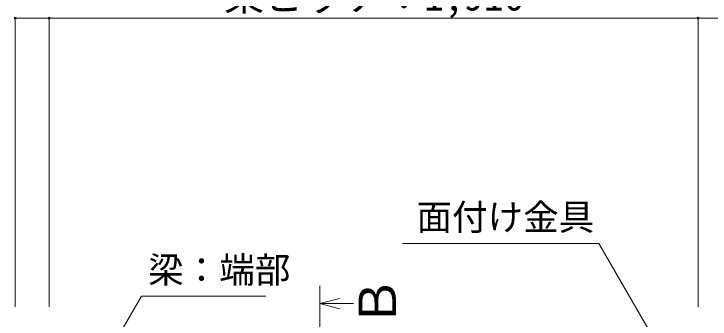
# Model space of a CAD drawing. Units: millimetres, scale not verified. Extents: x -10001 to 9999, y -6925 to 6925.
# Drawn here: x -7281 to -5225, y 3683 to 4585 of the extents above; entities that cross this region are included whole.
import ezdxf
from ezdxf.enums import TextEntityAlignment as Align

# ---------------------------------------------------------------- set-up
doc = ezdxf.new("R2010")
doc.units = ezdxf.units.MM
doc.header["$LTSCALE"] = 50
doc.linetypes.add('DOUBLE_CHAIN1', pattern=[8.8, 5, -1, 0.6, -0.6, 0.6, -1])
doc.layers.add('1-0_1-8', color=4, linetype='Continuous', lineweight=9)
doc.layers.add('1-A_1-7', color=7, linetype='Continuous', lineweight=9)
doc.styles.add('ＭＳ ゴシック', font='')
doc.styles.get('ＭＳ ゴシック').set_extended_font_data('MS Gothic')

msp = doc.modelspace()

# ---------------------------------------------------------------- linework, layer by layer
at = {"layer": '1-0_1-8', "color": 3}
for p, q in [((-5553.66, 3906.26), (-6133.74, 3906.26)), ((-5360.68, 3572.01), (-5553.66, 3906.26))]:
    msp.add_line(p, q, dxfattribs=at)
at = {"layer": '1-0_1-8', "color": 3, "linetype": 'DOUBLE_CHAIN1'}
msp.add_line((-6377.73, 1886.96), (-6377.73, 3781.28), dxfattribs=at)
at = {"layer": '1-0_1-8', "color": 7}
for q in [(-6319.78, 3744.25), (-6319.78, 3713.19), (-6277.73, 3728.72)]:
    msp.add_line((-6377.73, 3728.72), q, dxfattribs=at)
at = {"layer": '1-0_1-8', "color": 3}
msp.add_lwpolyline([(-7149.68, 3325.55), (-6904.41, 3750.38), (-6537.1, 3750.38)], dxfattribs=at)
at = {"layer": '1-A_1-7', "color": 3}
for p, q in [((-7276.68, 4572.01), (-7276.68, 3719.02)), ((-7276.68, 4572.01), (-7176.68, 4572.01)), ((-7176.68, 4572.01), (-7176.68, 3719.02)), ((-7176.68, 4572.01), (-5260.68, 4572.01)), ((-5260.68, 4572.01), (-5260.68, 3719.02)), ((-5260.68, 4572.01), (-5160.68, 4572.01))]:
    msp.add_line(p, q, dxfattribs=at)
at = {"layer": '1-A_1-7'}
for points in [[(-7278.15, 4575.73), (-7280.68, 4572.01), (-7278.61, 4575.51)], [(-7278.15, 4575.73), (-7276.68, 4572.01), (-7280.68, 4572.01)], [(-7278.61, 4575.51), (-7280.68, 4572.01), (-7280.67, 4572.26)], [(-7276.68, 4572.01), (-7280.65, 4571.51), (-7280.68, 4572.01)], [(-7278.61, 4575.51), (-7280.67, 4572.26), (-7279.03, 4575.24)], [(-7279.03, 4575.24), (-7280.67, 4572.26), (-7280.61, 4572.76)], [(-7276.68, 4572.01), (-7280.55, 4571.01), (-7280.65, 4571.51)], [(-7279.03, 4575.24), (-7280.61, 4572.76), (-7279.42, 4574.92)], [(-7279.42, 4574.92), (-7280.61, 4572.76), (-7280.48, 4573.24)], [(-7276.68, 4572.01), (-7280.4, 4570.53), (-7280.55, 4571.01)], [(-7279.42, 4574.92), (-7280.48, 4573.24), (-7279.76, 4574.56)], [(-7279.76, 4574.56), (-7280.48, 4573.24), (-7280.3, 4573.71)], [(-7276.68, 4572.01), (-7280.19, 4570.08), (-7280.4, 4570.53)], [(-7279.76, 4574.56), (-7280.3, 4573.71), (-7280.06, 4574.15)], [(-7276.68, 4572.01), (-7279.92, 4569.66), (-7280.19, 4570.08)], [(-7276.68, 4572.01), (-7279.6, 4569.27), (-7279.92, 4569.66)], [(-7276.68, 4572.01), (-7279.23, 4568.93), (-7279.6, 4569.27)], [(-7276.68, 4572.01), (-7278.82, 4568.63), (-7279.23, 4568.93)], [(-7276.68, 4572.01), (-7278.38, 4568.39), (-7278.82, 4568.63)], [(-7276.68, 4568.01), (-7278.38, 4568.39), (-7276.68, 4572.01)], [(-7276.68, 4568.01), (-7277.92, 4568.2), (-7278.38, 4568.39)], [(-7277.68, 4575.88), (-7276.68, 4572.01), (-7278.15, 4575.73)], [(-7276.68, 4568.01), (-7277.43, 4568.08), (-7277.92, 4568.2)], [(-7277.18, 4575.98), (-7276.68, 4572.01), (-7277.68, 4575.88)], [(-7276.68, 4568.01), (-7276.93, 4568.02), (-7277.43, 4568.08)], [(-7276.68, 4576.01), (-7276.68, 4572.01), (-7277.18, 4575.98)], [(-7276.43, 4576), (-7276.68, 4572.01), (-7276.68, 4576.01)], [(-7275.93, 4575.94), (-7276.68, 4572.01), (-7276.43, 4576)], [(-7275.44, 4575.81), (-7276.68, 4572.01), (-7275.93, 4575.94)], [(-7274.98, 4575.63), (-7276.68, 4572.01), (-7275.44, 4575.81)], [(-7274.54, 4575.38), (-7276.68, 4572.01), (-7274.98, 4575.63)], [(-7274.54, 4575.38), (-7272.68, 4572.01), (-7276.68, 4572.01)], [(-7272.68, 4572.01), (-7276.68, 4568.01), (-7276.68, 4572.01)], [(-7272.68, 4572.01), (-7276.18, 4568.04), (-7276.68, 4568.01)], [(-7272.68, 4572.01), (-7275.69, 4568.13), (-7276.18, 4568.04)], [(-7272.68, 4572.01), (-7275.21, 4568.29), (-7275.69, 4568.13)], [(-7272.68, 4572.01), (-7274.75, 4568.5), (-7275.21, 4568.29)], [(-7272.69, 4571.76), (-7274.75, 4568.5), (-7272.68, 4572.01)], [(-7272.69, 4571.76), (-7274.33, 4568.77), (-7274.75, 4568.5)], [(-7274.13, 4575.09), (-7272.68, 4572.01), (-7274.54, 4575.38)], [(-7272.75, 4571.26), (-7274.33, 4568.77), (-7272.69, 4571.76)], [(-7272.75, 4571.26), (-7273.94, 4569.09), (-7274.33, 4568.77)], [(-7273.76, 4574.75), (-7272.68, 4572.01), (-7274.13, 4575.09)], [(-7272.88, 4570.77), (-7273.94, 4569.09), (-7272.75, 4571.26)], [(-7272.88, 4570.77), (-7273.6, 4569.46), (-7273.94, 4569.09)], [(-7273.44, 4574.36), (-7272.68, 4572.01), (-7273.76, 4574.75)], [(-7273.06, 4570.3), (-7273.6, 4569.46), (-7272.88, 4570.77)], [(-7273.06, 4570.3), (-7273.3, 4569.86), (-7273.6, 4569.46)], [(-7273.18, 4573.93), (-7272.68, 4572.01), (-7273.44, 4574.36)], [(-7272.96, 4573.48), (-7272.68, 4572.01), (-7273.18, 4573.93)], [(-7272.81, 4573), (-7272.68, 4572.01), (-7272.96, 4573.48)], [(-7272.71, 4572.51), (-7272.68, 4572.01), (-7272.81, 4573)], [(-7178.15, 4575.73), (-7180.68, 4572.01), (-7180.67, 4572.26)], [(-7178.15, 4575.73), (-7176.68, 4572.01), (-7180.68, 4572.01)], [(-7176.68, 4572.01), (-7180.65, 4571.51), (-7180.68, 4572.01)], [(-7178.15, 4575.73), (-7180.67, 4572.26), (-7178.61, 4575.51)], [(-7178.61, 4575.51), (-7180.67, 4572.26), (-7180.61, 4572.76)], [(-7176.68, 4572.01), (-7180.55, 4571.01), (-7180.65, 4571.51)], [(-7178.61, 4575.51), (-7180.61, 4572.76), (-7179.03, 4575.24)], [(-7179.03, 4575.24), (-7180.61, 4572.76), (-7180.48, 4573.24)], [(-7176.68, 4572.01), (-7180.4, 4570.53), (-7180.55, 4571.01)], [(-7179.03, 4575.24), (-7180.48, 4573.24), (-7179.42, 4574.92)], [(-7179.42, 4574.92), (-7180.48, 4573.24), (-7180.3, 4573.71)], [(-7176.68, 4572.01), (-7180.19, 4570.08), (-7180.4, 4570.53)], [(-7179.42, 4574.92), (-7180.3, 4573.71), (-7179.76, 4574.56)], [(-7179.76, 4574.56), (-7180.3, 4573.71), (-7180.06, 4574.15)], [(-7176.68, 4572.01), (-7179.92, 4569.66), (-7180.19, 4570.08)], [(-7176.68, 4572.01), (-7179.6, 4569.27), (-7179.92, 4569.66)], [(-7176.68, 4572.01), (-7179.23, 4568.93), (-7179.6, 4569.27)], [(-7176.68, 4572.01), (-7178.82, 4568.63), (-7179.23, 4568.93)], [(-7176.68, 4568.01), (-7178.82, 4568.63), (-7176.68, 4572.01)], [(-7176.68, 4568.01), (-7178.38, 4568.39), (-7178.82, 4568.63)], [(-7176.68, 4568.01), (-7177.92, 4568.2), (-7178.38, 4568.39)], [(-7177.68, 4575.88), (-7176.68, 4572.01), (-7178.15, 4575.73)], [(-7176.68, 4568.01), (-7177.43, 4568.08), (-7177.92, 4568.2)], [(-7177.18, 4575.98), (-7176.68, 4572.01), (-7177.68, 4575.88)], [(-7176.68, 4568.01), (-7176.93, 4568.02), (-7177.43, 4568.08)], [(-7176.68, 4576.01), (-7176.68, 4572.01), (-7177.18, 4575.98)], [(-7176.43, 4576), (-7176.68, 4572.01), (-7176.68, 4576.01)], [(-7175.93, 4575.94), (-7176.68, 4572.01), (-7176.43, 4576)], [(-7175.44, 4575.81), (-7176.68, 4572.01), (-7175.93, 4575.94)], [(-7174.98, 4575.63), (-7176.68, 4572.01), (-7175.44, 4575.81)], [(-7174.54, 4575.38), (-7176.68, 4572.01), (-7174.98, 4575.63)], [(-7174.13, 4575.09), (-7176.68, 4572.01), (-7174.54, 4575.38)], [(-7174.13, 4575.09), (-7172.68, 4572.01), (-7176.68, 4572.01)], [(-7172.68, 4572.01), (-7176.68, 4568.01), (-7176.68, 4572.01)], [(-7172.68, 4572.01), (-7176.18, 4568.04), (-7176.68, 4568.01)], [(-7172.68, 4572.01), (-7175.69, 4568.13), (-7176.18, 4568.04)], [(-7172.68, 4572.01), (-7175.21, 4568.29), (-7175.69, 4568.13)], [(-7172.68, 4572.01), (-7174.75, 4568.5), (-7175.21, 4568.29)], [(-7172.69, 4571.76), (-7174.75, 4568.5), (-7172.68, 4572.01)], [(-7172.75, 4571.26), (-7174.75, 4568.5), (-7172.69, 4571.76)], [(-7172.75, 4571.26), (-7174.33, 4568.77), (-7174.75, 4568.5)], [(-7172.88, 4570.77), (-7174.33, 4568.77), (-7172.75, 4571.26)], [(-7172.88, 4570.77), (-7173.94, 4569.09), (-7174.33, 4568.77)], [(-7173.76, 4574.75), (-7172.68, 4572.01), (-7174.13, 4575.09)], [(-7173.06, 4570.3), (-7173.94, 4569.09), (-7172.88, 4570.77)], [(-7173.06, 4570.3), (-7173.6, 4569.46), (-7173.94, 4569.09)], [(-7173.44, 4574.36), (-7172.68, 4572.01), (-7173.76, 4574.75)], [(-7173.3, 4569.86), (-7173.6, 4569.46), (-7173.06, 4570.3)], [(-7173.18, 4573.93), (-7172.68, 4572.01), (-7173.44, 4574.36)], [(-7172.96, 4573.48), (-7172.68, 4572.01), (-7173.18, 4573.93)], [(-7172.81, 4573), (-7172.68, 4572.01), (-7172.96, 4573.48)], [(-7172.71, 4572.51), (-7172.68, 4572.01), (-7172.81, 4573)], [(-5261.18, 4575.98), (-5264.68, 4572.01), (-5264.67, 4572.26)], [(-5261.18, 4575.98), (-5260.68, 4572.01), (-5264.68, 4572.01)], [(-5260.68, 4572.01), (-5264.65, 4571.51), (-5264.68, 4572.01)], [(-5261.18, 4575.98), (-5264.67, 4572.26), (-5261.68, 4575.88)], [(-5261.68, 4575.88), (-5264.67, 4572.26), (-5264.61, 4572.76)], [(-5260.68, 4572.01), (-5264.55, 4571.01), (-5264.65, 4571.51)], [(-5261.68, 4575.88), (-5264.61, 4572.76), (-5262.15, 4575.73)], [(-5262.15, 4575.73), (-5264.61, 4572.76), (-5264.48, 4573.24)], [(-5260.68, 4572.01), (-5264.4, 4570.53), (-5264.55, 4571.01)], [(-5262.15, 4575.73), (-5264.48, 4573.24), (-5262.61, 4575.51)], [(-5262.61, 4575.51), (-5264.48, 4573.24), (-5264.3, 4573.71)], [(-5260.68, 4572.01), (-5264.19, 4570.08), (-5264.4, 4570.53)], [(-5262.61, 4575.51), (-5264.3, 4573.71), (-5263.03, 4575.24)], [(-5263.03, 4575.24), (-5264.3, 4573.71), (-5264.06, 4574.15)], [(-5260.68, 4572.01), (-5263.92, 4569.66), (-5264.19, 4570.08)], [(-5263.03, 4575.24), (-5264.06, 4574.15), (-5263.42, 4574.92)], [(-5263.42, 4574.92), (-5264.06, 4574.15), (-5263.76, 4574.56)], [(-5260.68, 4572.01), (-5263.6, 4569.27), (-5263.92, 4569.66)], [(-5260.68, 4572.01), (-5263.23, 4568.93), (-5263.6, 4569.27)], [(-5260.68, 4568.01), (-5263.23, 4568.93), (-5260.68, 4572.01)], [(-5260.68, 4568.01), (-5262.82, 4568.63), (-5263.23, 4568.93)], [(-5260.68, 4568.01), (-5262.38, 4568.39), (-5262.82, 4568.63)], [(-5260.68, 4568.01), (-5261.92, 4568.2), (-5262.38, 4568.39)], [(-5260.68, 4568.01), (-5261.43, 4568.08), (-5261.92, 4568.2)], [(-5260.68, 4568.01), (-5260.93, 4568.02), (-5261.43, 4568.08)], [(-5260.68, 4576.01), (-5260.68, 4572.01), (-5261.18, 4575.98)], [(-5260.43, 4576), (-5260.68, 4572.01), (-5260.68, 4576.01)], [(-5259.93, 4575.94), (-5260.68, 4572.01), (-5260.43, 4576)], [(-5259.44, 4575.81), (-5260.68, 4572.01), (-5259.93, 4575.94)], [(-5258.98, 4575.63), (-5260.68, 4572.01), (-5259.44, 4575.81)], [(-5258.54, 4575.38), (-5260.68, 4572.01), (-5258.98, 4575.63)], [(-5258.13, 4575.09), (-5260.68, 4572.01), (-5258.54, 4575.38)], [(-5257.76, 4574.75), (-5260.68, 4572.01), (-5258.13, 4575.09)], [(-5257.76, 4574.75), (-5256.68, 4572.01), (-5260.68, 4572.01)], [(-5256.68, 4572.01), (-5260.68, 4568.01), (-5260.68, 4572.01)], [(-5256.68, 4572.01), (-5260.18, 4568.04), (-5260.68, 4568.01)], [(-5256.68, 4572.01), (-5259.69, 4568.13), (-5260.18, 4568.04)], [(-5256.69, 4571.76), (-5259.69, 4568.13), (-5256.68, 4572.01)], [(-5256.75, 4571.26), (-5259.69, 4568.13), (-5256.69, 4571.76)], [(-5256.75, 4571.26), (-5259.21, 4568.29), (-5259.69, 4568.13)], [(-5256.88, 4570.77), (-5259.21, 4568.29), (-5256.75, 4571.26)], [(-5256.88, 4570.77), (-5258.75, 4568.5), (-5259.21, 4568.29)], [(-5257.06, 4570.3), (-5258.75, 4568.5), (-5256.88, 4570.77)], [(-5257.06, 4570.3), (-5258.33, 4568.77), (-5258.75, 4568.5)], [(-5257.3, 4569.86), (-5258.33, 4568.77), (-5257.06, 4570.3)], [(-5257.3, 4569.86), (-5257.94, 4569.09), (-5258.33, 4568.77)], [(-5257.6, 4569.46), (-5257.94, 4569.09), (-5257.3, 4569.86)], [(-5257.44, 4574.36), (-5256.68, 4572.01), (-5257.76, 4574.75)], [(-5257.18, 4573.93), (-5256.68, 4572.01), (-5257.44, 4574.36)], [(-5256.96, 4573.48), (-5256.68, 4572.01), (-5257.18, 4573.93)], [(-5256.81, 4573), (-5256.68, 4572.01), (-5256.96, 4573.48)], [(-5256.71, 4572.51), (-5256.68, 4572.01), (-5256.81, 4573)]]:
    msp.add_solid(points, dxfattribs=at)

# ---------------------------------------------------------------- texts
at = {"layer": '1-0_1-8', "style": 'ＭＳ ゴシック'}
for s, p in [('面付け金具', (-6092.05, 3922.73)), ('梁：端部', (-6884.41, 3766.86))]:
    msp.add_text(s, height=76.98, dxfattribs=at).set_placement(p, align=Align.BOTTOM_LEFT)
msp.add_text('Ｂ', height=110.7, rotation=90, dxfattribs=at).set_placement((-6119.03, 3657.81), align=Align.BOTTOM_LEFT)
at = {"layer": '1-A_1-7', "color": 4, "style": 'ＭＳ ゴシック'}
msp.add_text('梁ピッチ：1,916', height=86.51, dxfattribs=at).set_placement((-6659.91, 4568.63), align=Align.BOTTOM_LEFT)

doc.saveas('drawing.dxf')
